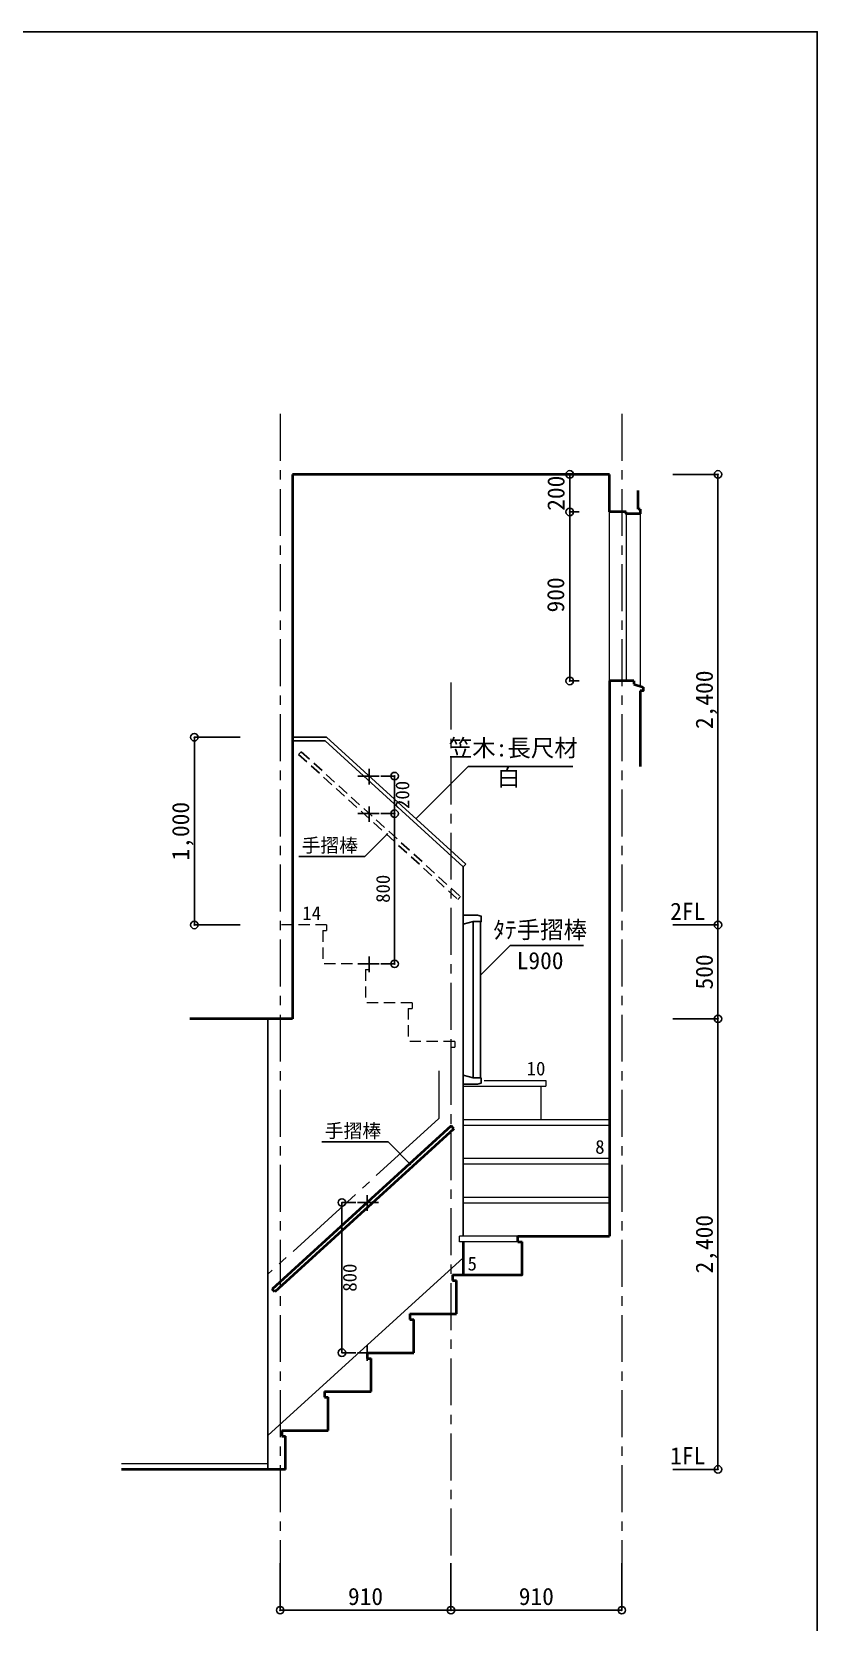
# Model space of a CAD drawing. Units: millimetres at full size, sheet at 1:50. Extents: x -31113 to 29332, y -20209 to 31249.
# Drawn here: x 5546 to 9730, y -1911 to 6561 of the extents above; entities that cross this region are included whole.
import ezdxf
from ezdxf.enums import TextEntityAlignment as Align

# ---------------------------------------------------------------- set-up
doc = ezdxf.new("R2010")
doc.units = ezdxf.units.MM
doc.header["$LTSCALE"] = 50
doc.header["$PDMODE"] = 32
doc.header["$PDSIZE"] = 40
for name, pattern in [('CHAIN1', [8, 5, -1, 1, -1]), ('CHAIN2', [12, 9, -1, 1, -1]), ('DASHED1', [1.8, 1.2, -0.6])]:
    doc.linetypes.add(name, pattern=pattern)
for name, color, linetype, lineweight in [('B-1_通り芯・通り番号', 1, 'CHAIN1', 18), ('B-2_柱(黄)', 4, 'Continuous', 9), ('B-3_仕上線(黄)', 3, 'Continuous', 40), ('B-4_下地・間柱(水色)', 4, 'DASHED1', 9), ('B-5_サッシ・室内建具', 7, 'Continuous', 25), ('B-6_住宅設備・造作', 1, 'Continuous', 18), ('B-A_文字', 7, 'Continuous', 25), ('B-F_寸法・方位', 7, 'Continuous', 25), ('F-F_図面枠（共通）', 7, 'Continuous', 25)]:
    doc.layers.add(name, color=color, linetype=linetype, lineweight=lineweight)
doc.styles.add('ＭＳ ゴシック', font='')
doc.styles.get('ＭＳ ゴシック').set_extended_font_data('MS Gothic')

msp = doc.modelspace()

# ---------------------------------------------------------------- linework, layer by layer
at = {"layer": 'B-1_通り芯・通り番号'}
for p, q in [((6868.78, 4525.37), (6868.78, -1846.71)), ((8688.78, 4525.37), (8688.78, -1846.71)), ((7778.78, 3094.58), (7778.78, -1846.71))]:
    msp.add_line(p, q, dxfattribs=at)
at = {"layer": 'B-2_柱(黄)', "color": 3, "lineweight": 40}
for p, q in [((8623.78, 4003.29), (8623.78, 4203.29)), ((8711.97, 4003.29), (8623.78, 4003.29))]:
    msp.add_line(p, q, dxfattribs=at)
at = {"layer": 'B-3_仕上線(黄)'}
for p, q in [((6933.78, 4203.29), (6933.78, 1303.29)), ((8623.78, 4203.29), (6933.78, 4203.29)), ((8775.86, 4017.84), (8775.86, 4117.53)), ((8786.9, 4017.84), (8775.86, 4017.84)), ((8786.9, 4017.84), (8786.9, 3993.72)), ((8623.78, 3103.29), (8623.78, 146.15)), ((8753.78, 3103.29), (8623.78, 3103.29)), ((8753.78, 3103.29), (8753.78, 3086.28)), ((8753.78, 3086.28), (8803.38, 3070.8)), ((8786.9, 3050.45), (8786.9, 2647.36)), ((6933.78, 1303.29), (6388.23, 1303.29)), ((7780.54, 732.46), (6826.69, -136.04)), ((7794, 717.67), (6840.15, -150.82)), ((7794, 717.67), (7780.54, 732.46)), ((7843.78, 116.15), (7843.78, -60.99)), ((6840.15, -150.82), (6826.69, -136.04)), ((6897.73, -1096.71), (6023.78, -1096.71))]:
    msp.add_line(p, q, dxfattribs=at)
for points in [[(8786.9, 3993.72), (8711.97, 3993.72), (8711.97, 4003.29)], [(8625.57, 3103.29), (8623.92, 3103.29), (8623.78, 3103.29)], [(8803.38, 3070.8), (8803.38, 3050.45), (8786.9, 3050.45)]]:
    msp.add_lwpolyline(points, dxfattribs=at)
at = {"layer": 'B-4_下地・間柱(水色)'}
for p, q in [((7116.28, 1803.29), (6868.78, 1803.29)), ((7116.28, 1803.29), (7116.28, 1773.29)), ((7096.28, 1773.29), (7116.28, 1773.29)), ((7096.28, 1773.29), (7096.28, 1596.15)), ((7343.78, 1596.15), (7096.28, 1596.15)), ((7323.78, 1566.15), (7343.78, 1566.15)), ((7323.78, 1566.15), (7323.78, 1389.01)), ((7343.78, 1596.15), (7343.78, 1566.15)), ((7571.28, 1389.01), (7323.78, 1389.01)), ((7551.28, 1359.01), (7571.28, 1359.01)), ((7551.28, 1359.01), (7551.28, 1181.86)), ((7571.28, 1389.01), (7571.28, 1359.01)), ((7798.78, 1181.86), (7551.28, 1181.86)), ((7778.78, 1151.86), (7778.78, 974.72)), ((7778.78, 1151.86), (7798.78, 1151.86)), ((7798.78, 1181.86), (7798.78, 1151.86))]:
    msp.add_line(p, q, dxfattribs=at)
at = {"layer": 'B-4_下地・間柱(水色)', "color": 3, "linetype": 'Continuous', "lineweight": 40}
for p, q in [((8134.4, 146.15), (8623.78, 146.15)), ((8134.4, 116.15), (8134.4, 146.15)), ((8134.4, 116.15), (8157.28, 116.15)), ((7787.73, -60.99), (7787.73, -90.99)), ((7787.73, -90.99), (7807.73, -90.99)), ((7807.73, -268.14), (7807.73, -90.99)), ((7560.23, -268.14), (7807.73, -268.14)), ((7560.23, -268.14), (7560.23, -298.14)), ((7560.23, -298.14), (7580.23, -298.14)), ((7580.23, -475.28), (7580.23, -298.14)), ((7332.73, -475.28), (7580.23, -475.28)), ((7332.73, -475.28), (7332.73, -505.28)), ((7332.73, -505.28), (7352.73, -505.28)), ((7352.73, -682.42), (7352.73, -505.28)), ((7105.23, -682.42), (7352.73, -682.42)), ((7105.23, -682.42), (7105.23, -712.42)), ((7105.23, -712.42), (7125.23, -712.42)), ((7125.23, -889.56), (7125.23, -712.42)), ((6877.73, -889.56), (7125.23, -889.56)), ((6877.73, -889.56), (6877.73, -919.56)), ((6877.73, -919.56), (6897.73, -919.56)), ((6897.73, -1096.71), (6897.73, -919.56))]:
    msp.add_line(p, q, dxfattribs=at)
msp.add_lwpolyline([(7787.73, -60.99), (8157.28, -60.99), (8157.28, 116.15)], dxfattribs=at)
at = {"layer": 'B-5_サッシ・室内建具'}
for p, q in [((6933.78, 2803.29), (7116.28, 2803.29)), ((7116.28, 2803.29), (7857.91, 2128.02)), ((6933.78, 2783.29), (7108.53, 2783.29)), ((7108.53, 2783.29), (7844.45, 2113.23)), ((7857.91, 2128.02), (7844.45, 2113.23)), ((7843.78, 2113.23), (7843.78, 1881.36)), ((7843.78, 1881.36), (7843.78, 146.15))]:
    msp.add_line(p, q, dxfattribs=at)
at = {"layer": 'B-6_住宅設備・造作', "color": 4, "lineweight": 9}
for p, q in [((8623.78, 3103.29), (8623.78, 4003.29)), ((8711.97, 3993.72), (8711.97, 3103.29)), ((8786.9, 3993.72), (8786.9, 3075.94)), ((7843.78, 944.72), (8283.99, 944.72)), ((7955.29, 974.72), (8283.99, 974.72)), ((8256.99, 944.72), (8256.99, 767.58)), ((8283.99, 974.72), (8283.99, 944.72)), ((7843.78, 767.58), (8623.78, 767.58)), ((7843.78, 737.58), (8623.78, 737.58)), ((7843.78, 560.44), (8623.78, 560.44)), ((7843.78, 530.44), (8623.78, 530.44)), ((7843.78, 353.29), (8623.78, 353.29)), ((7843.78, 323.29), (8623.78, 323.29)), ((7824.49, 116.15), (7824.49, 146.15)), ((8134.4, 146.15), (7824.49, 146.15)), ((8134.4, 116.15), (7824.49, 116.15)), ((7843.78, 30.61), (6803.78, -916.33))]:
    msp.add_line(p, q, dxfattribs=at)
at = {"layer": 'B-6_住宅設備・造作', "color": 4, "linetype": 'CHAIN2', "lineweight": 9}
for p, q in [((7713.78, 1025.79), (7713.78, 771.67)), ((7713.78, 771.67), (6803.78, -56.9))]:
    msp.add_line(p, q, dxfattribs=at)
at = {"layer": 'B-A_文字', "linetype": 'DASHED1'}
for p, q in [((6981.14, 2726.34), (6966.98, 2712.18)), ((6966.98, 2712.18), (7815.25, 1939.81)), ((6981.14, 2726.34), (7828.72, 1954.6)), ((7828.72, 1954.6), (7815.25, 1939.81))]:
    msp.add_line(p, q, dxfattribs=at)
at = {"layer": 'B-A_文字'}
for p, q in [((7594.6, 2371.63), (7870.73, 2647.77)), ((8427.2, 2647.77), (7870.73, 2647.77)), ((7843.78, 1855.11), (7920.82, 1855.11)), ((7843.78, 1807.29), (7896.67, 1821.47)), ((7896.67, 1821.47), (7896.67, 988.75)), ((7936.67, 1821.47), (7936.67, 988.75)), ((7938.74, 1538.78), (8093.59, 1693.63)), ((8484.43, 1693.63), (8093.59, 1693.63)), ((6803.78, 1303.29), (6803.78, -1096.71)), ((7843.78, 1002.92), (7896.67, 988.75)), ((7843.78, 955.11), (7920.82, 955.11)), ((7896.67, 988.75), (7940.29, 988.75)), ((7940.29, 960.32), (7920.82, 955.11)), ((7940.29, 988.75), (7940.29, 960.32)), ((7443.83, 647.67), (7091.46, 647.67)), ((7565.49, 526.01), (7443.83, 647.67))]:
    msp.add_line(p, q, dxfattribs=at)
at = {"layer": 'B-A_文字', "color": 1, "lineweight": 18}
msp.add_line((6803.78, -1066.71), (6023.78, -1066.71), dxfattribs=at)
at = {"layer": 'B-A_文字'}
for points in [[(7442.13, 2289.95), (7320.47, 2168.29), (6968.1, 2168.29)], [(7896.67, 1821.47), (7940.29, 1821.47), (7940.29, 1849.89), (7920.82, 1855.11)]]:
    msp.add_lwpolyline(points, dxfattribs=at)
at = {"layer": 'B-F_寸法・方位'}
for p, q in [((8411.26, 4203.29), (8411.26, 4003.29)), ((8411.26, 4203.29), (8460.8, 4203.29)), ((9201.26, 4203.29), (8959.95, 4203.29)), ((9201.26, 4203.29), (9201.26, 1803.29)), ((8411.26, 4003.29), (8460.8, 4003.29)), ((6411.63, 1803.29), (6411.63, 2803.29)), ((6411.63, 2803.29), (6654.97, 2803.29)), ((7343.78, 2552.13), (7343.78, 2635.04)), ((7283.22, 2596.15), (7396.15, 2596.15)), ((7478.55, 2596.15), (7405.3, 2596.15)), ((7478.55, 2596.15), (7478.55, 2396.15)), ((7283.22, 2396.15), (7396.15, 2396.15)), ((7343.78, 2352.13), (7343.78, 2435.04)), ((7478.55, 2396.15), (7405.3, 2396.15)), ((7478.55, 2396.15), (7478.55, 1596.15)), ((6411.63, 1803.29), (6654.97, 1803.29)), ((9201.26, 1803.29), (8959.95, 1803.29)), ((9201.26, 1803.29), (9201.26, 1303.29)), ((7343.78, 1552.13), (7343.78, 1635.04)), ((7283.22, 1596.15), (7396.15, 1596.15)), ((7478.55, 1596.15), (7405.3, 1596.15)), ((9201.26, 1303.29), (8959.95, 1303.29)), ((9201.26, 1303.29), (9201.26, -1096.71)), ((7332.73, 280.7), (7332.73, 363.61)), ((7197.95, 324.72), (7271.2, 324.72)), ((7197.95, 324.72), (7197.95, -475.28)), ((7393.28, 324.72), (7280.36, 324.72)), ((7197.95, -475.28), (7271.2, -475.28)), ((7393.28, -475.28), (7280.36, -475.28)), ((7332.73, -519.3), (7332.73, -436.39)), ((9201.26, -1096.71), (8959.95, -1096.71)), ((6868.78, -1846.71), (6868.78, -1596.71)), ((7778.78, -1846.71), (7778.78, -1596.71)), ((8688.78, -1846.71), (8688.78, -1596.71)), ((7778.78, -1846.71), (6868.78, -1846.71)), ((8688.78, -1846.71), (7778.78, -1846.71))]:
    msp.add_line(p, q, dxfattribs=at)
msp.add_lwpolyline([(8411.26, 4003.29), (8411.26, 3103.29), (8460.8, 3103.29)], dxfattribs=at)
for p in [(8411.26, 4203.29), (9201.26, 4203.29), (8411.26, 4003.29), (8411.26, 3103.29), (6411.63, 2803.29), (7478.55, 2596.15), (7478.55, 2396.15), (6411.63, 1803.29), (9201.26, 1803.29), (7478.55, 1596.15), (9201.26, 1303.29), (7197.95, 324.72), (7197.95, -475.28), (9201.26, -1096.71), (6868.78, -1846.71), (7778.78, -1846.71), (8688.78, -1846.71)]:
    msp.add_point(p, dxfattribs=at)
at = {"layer": 'F-F_図面枠（共通）'}
msp.add_lwpolyline([(-10070.27, 6560.92), (9729.73, 6560.92), (9729.73, -7239.08)], dxfattribs=at)

# ---------------------------------------------------------------- texts
at = {"layer": 'B-A_文字', "style": 'ＭＳ ゴシック'}
for s, height, p in [('笠木:長尺材', 91.64, (7766.88, 2673.02)), ('手摺棒', 73.31, (6983.21, 2168.88)), ('14', 73.31, (6986.9, 1807.72)), ('2FL', 91.64, (8946.64, 1802.94)), ('ﾀﾃ手摺棒', 91.64, (8003.86, 1704.33)), ('L900', 91.64, (8128.96, 1540.17)), ('10', 73.31, (8182.06, 979.91)), ('手摺棒', 73.31, (7106.57, 648.25)), ('8', 73.31, (8547.16, 562.49)), ('5', 73.31, (7867.1, -59.21)), ('1FL', 91.64, (8946.64, -1097.06))]:
    msp.add_text(s, height=height, dxfattribs=at).set_placement(p, align=Align.BOTTOM_LEFT)
at = {"layer": 'B-A_文字', "color": 3, "style": 'ＭＳ ゴシック'}
msp.add_text('白', height=91.64, dxfattribs=at).set_placement((8023.31, 2516.88), align=Align.BOTTOM_LEFT)
at = {"layer": 'B-F_寸法・方位', "style": 'ＭＳ ゴシック'}
for s, height, p in [('200', 91.64, (8411.26, 4009.54)), ('900', 91.64, (8409.62, 3467.96)), ('2,400', 91.64, (9201.26, 2847.04)), ('200', 73.31, (7578.55, 2421.15)), ('1,000', 91.64, (6411.63, 2147.04)), ('800', 73.31, (7474.98, 1921.07)), ('500', 91.64, (9201.26, 1459.54)), ('2,400', 91.64, (9201.26, -52.96)), ('800', 73.31, (7297.95, -150.28))]:
    msp.add_text(s, height=height, rotation=90, dxfattribs=at).set_placement(p, align=Align.BOTTOM_LEFT)
for p in [(7230.03, -1846.71), (8140.03, -1846.71)]:
    msp.add_text('910', height=91.64, dxfattribs=at).set_placement(p, align=Align.BOTTOM_LEFT)

doc.saveas('drawing.dxf')
